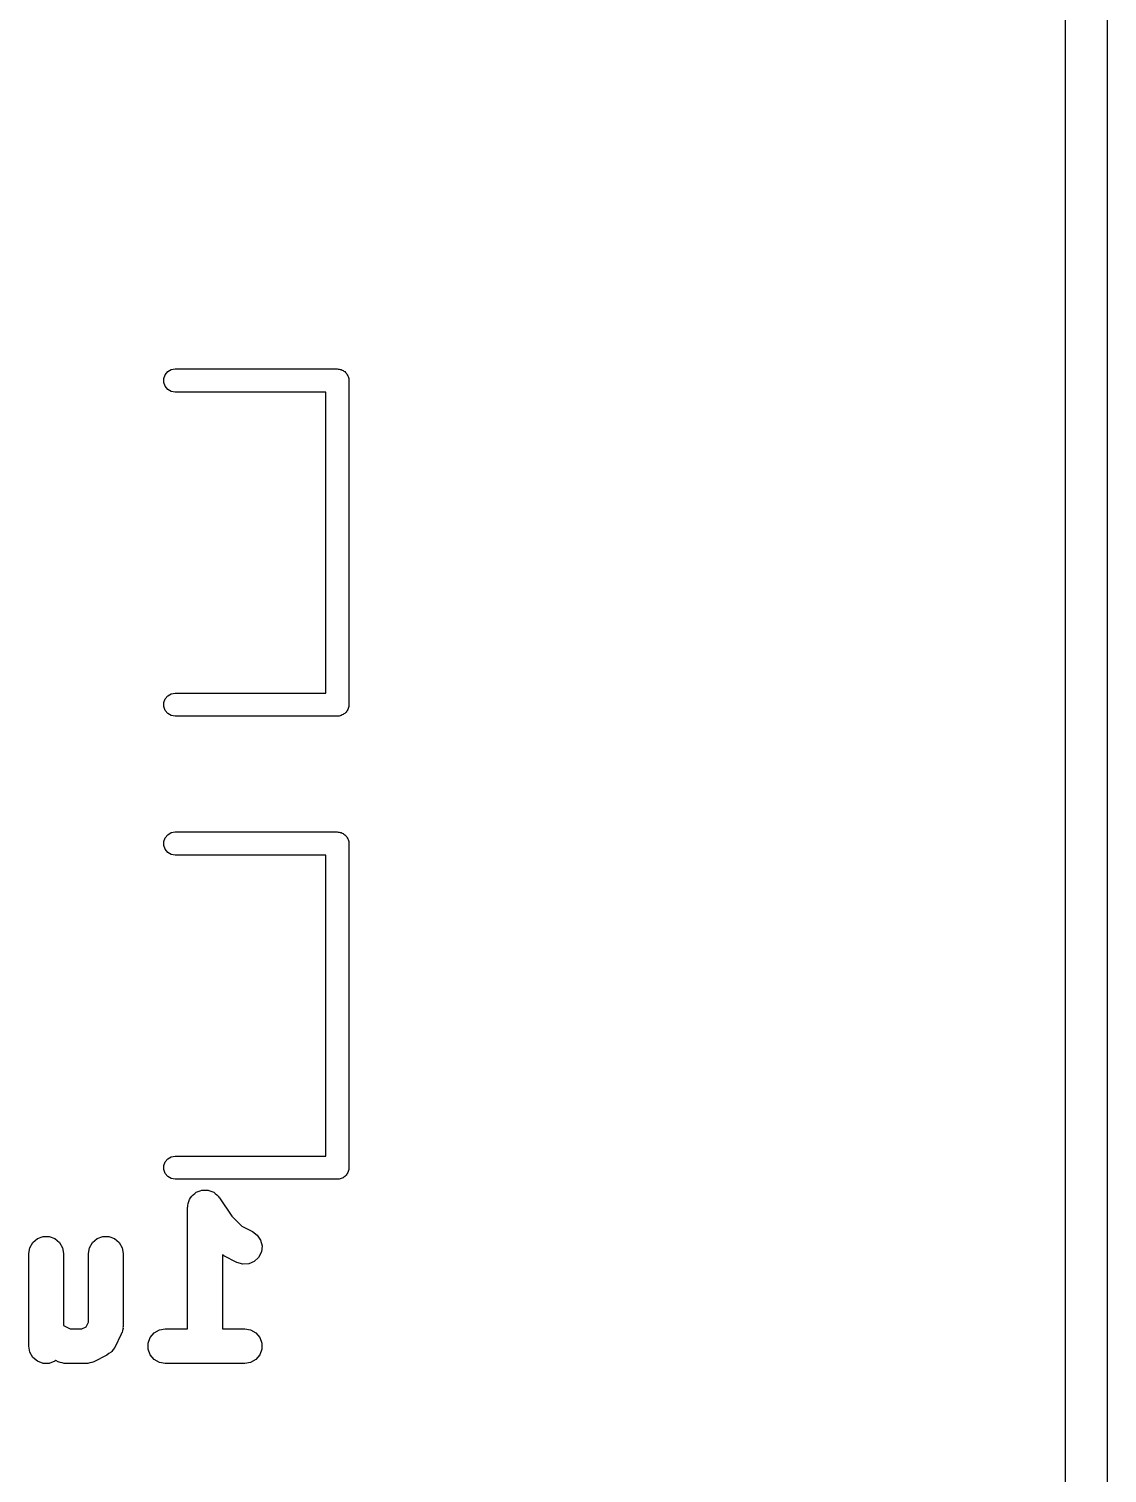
# Model space of a CAD drawing. Extents: x 25.3 to 49.5, y -85 to -25.3.
# Drawn here: x 43.56 to 49.48, y -78 to -70.08 of the extents above; entities that cross this region are included whole.
import ezdxf

# ---------------------------------------------------------------- set-up
doc = ezdxf.new("R2010")
doc.units = 0
doc.header["$MEASUREMENT"] = 0
doc.layers.add('BLACK', color=7, linetype='CONTINUOUS')

msp = doc.modelspace()

# ---------------------------------------------------------------- linework, layer by layer
at = {"layer": 'Black'}
for p, q in [((49.4792, -25.4), (49.4792, -84.836)), ((49.2506, -84.7217), (49.2506, -25.5143)), ((44.3049, -71.998), (44.3124, -71.9772)), ((44.3049, -72.02), (44.3049, -71.998)), ((44.3124, -71.9772), (44.3266, -71.9604)), ((44.3266, -71.9604), (44.3457, -71.9493)), ((44.3457, -71.9493), (44.3674, -71.9455)), ((44.3674, -71.9455), (45.2564, -71.9455)), ((45.2564, -71.9455), (45.2619, -71.9465)), ((45.2619, -71.9465), (45.2674, -71.9465)), ((45.2674, -71.9465), (45.2726, -71.9484)), ((45.2726, -71.9484), (45.2781, -71.9493)), ((45.2781, -71.9493), (45.2829, -71.9521)), ((45.2829, -71.9521), (45.2881, -71.954)), ((45.2881, -71.954), (45.2924, -71.9576)), ((45.2924, -71.9576), (45.2972, -71.9604)), ((45.2972, -71.9604), (45.3008, -71.9646)), ((45.3008, -71.9646), (45.305, -71.9682)), ((45.305, -71.9682), (45.3078, -71.973)), ((45.3078, -71.973), (45.3114, -71.9772)), ((45.3114, -71.9772), (45.3133, -71.9825)), ((45.3133, -71.9825), (45.3161, -71.9873)), ((45.3161, -71.9873), (45.317, -71.9928)), ((45.317, -71.9928), (45.3189, -71.998)), ((45.3189, -71.998), (45.3189, -72.0035)), ((45.3189, -72.0035), (45.3199, -72.009)), ((45.3199, -72.009), (45.3199, -73.787)), ((44.3124, -72.0408), (44.3049, -72.02)), ((44.3266, -72.0576), (44.3124, -72.0408)), ((44.3457, -72.0687), (44.3266, -72.0576)), ((44.3674, -72.0725), (44.3457, -72.0687)), ((45.1929, -72.0725), (44.3674, -72.0725)), ((45.1929, -73.7235), (45.1929, -72.0725)), ((44.3049, -73.776), (44.3124, -73.7553)), ((44.3124, -73.7553), (44.3266, -73.7384)), ((44.3266, -73.7384), (44.3457, -73.7273)), ((44.3457, -73.7273), (44.3674, -73.7235)), ((44.3674, -73.7235), (45.1929, -73.7235)), ((44.3049, -73.798), (44.3049, -73.776)), ((44.3124, -73.8187), (44.3049, -73.798)), ((44.3266, -73.8356), (44.3124, -73.8187)), ((44.3457, -73.8467), (44.3266, -73.8356)), ((45.2972, -73.8356), (45.2924, -73.8384)), ((45.3008, -73.8314), (45.2972, -73.8356)), ((45.305, -73.8278), (45.3008, -73.8314)), ((45.3078, -73.823), (45.305, -73.8278)), ((45.3114, -73.8187), (45.3078, -73.823)), ((45.3133, -73.8135), (45.3114, -73.8187)), ((45.3161, -73.8087), (45.3133, -73.8135)), ((45.317, -73.8032), (45.3161, -73.8087)), ((45.3189, -73.798), (45.317, -73.8032)), ((45.3199, -73.787), (45.3189, -73.7925)), ((45.3189, -73.7925), (45.3189, -73.798)), ((44.3674, -73.8505), (44.3457, -73.8467)), ((45.2564, -73.8505), (44.3674, -73.8505)), ((45.2619, -73.8495), (45.2564, -73.8505)), ((45.2674, -73.8495), (45.2619, -73.8495)), ((45.2726, -73.8476), (45.2674, -73.8495)), ((45.2781, -73.8467), (45.2726, -73.8476)), ((45.2829, -73.8439), (45.2781, -73.8467)), ((45.2881, -73.842), (45.2829, -73.8439)), ((45.2924, -73.8384), (45.2881, -73.842)), ((44.3049, -74.538), (44.3124, -74.5172)), ((44.3049, -74.56), (44.3049, -74.538)), ((44.3124, -74.5172), (44.3266, -74.5004)), ((44.3266, -74.5004), (44.3457, -74.4893)), ((44.3457, -74.4893), (44.3674, -74.4855)), ((44.3674, -74.4855), (45.2564, -74.4855)), ((45.2564, -74.4855), (45.2619, -74.4865)), ((45.2619, -74.4865), (45.2674, -74.4865)), ((45.2674, -74.4865), (45.2726, -74.4884)), ((45.2726, -74.4884), (45.2781, -74.4893)), ((45.2781, -74.4893), (45.2829, -74.4921)), ((45.2829, -74.4921), (45.2881, -74.494)), ((45.2881, -74.494), (45.2924, -74.4976)), ((45.2924, -74.4976), (45.2972, -74.5004)), ((45.2972, -74.5004), (45.3008, -74.5046)), ((45.3008, -74.5046), (45.305, -74.5082)), ((45.305, -74.5082), (45.3078, -74.513)), ((45.3078, -74.513), (45.3114, -74.5172)), ((45.3114, -74.5172), (45.3133, -74.5225)), ((45.3133, -74.5225), (45.3161, -74.5273)), ((45.3161, -74.5273), (45.317, -74.5327)), ((45.317, -74.5327), (45.3189, -74.538)), ((45.3189, -74.538), (45.3189, -74.5435)), ((45.3189, -74.5435), (45.3199, -74.549)), ((45.3199, -74.549), (45.3199, -76.327)), ((44.3124, -74.5807), (44.3049, -74.56)), ((44.3266, -74.5976), (44.3124, -74.5807)), ((44.3457, -74.6087), (44.3266, -74.5976)), ((44.3674, -74.6125), (44.3457, -74.6087)), ((45.1929, -74.6125), (44.3674, -74.6125)), ((45.1929, -76.2635), (45.1929, -74.6125)), ((44.3124, -76.2952), (44.3266, -76.2784)), ((44.3266, -76.2784), (44.3457, -76.2673)), ((44.3457, -76.2673), (44.3674, -76.2635)), ((44.3674, -76.2635), (45.1929, -76.2635)), ((44.3049, -76.316), (44.3124, -76.2952)), ((44.3049, -76.338), (44.3049, -76.316)), ((44.3124, -76.3588), (44.3049, -76.338)), ((44.3266, -76.3756), (44.3124, -76.3588)), ((45.3008, -76.3714), (45.2972, -76.3756)), ((45.305, -76.3678), (45.3008, -76.3714)), ((45.3078, -76.363), (45.305, -76.3678)), ((45.3114, -76.3588), (45.3078, -76.363)), ((45.3133, -76.3535), (45.3114, -76.3588)), ((45.3161, -76.3487), (45.3133, -76.3535)), ((45.317, -76.3432), (45.3161, -76.3487)), ((45.3189, -76.338), (45.317, -76.3432)), ((45.3199, -76.327), (45.3189, -76.3325)), ((45.3189, -76.3325), (45.3189, -76.338)), ((44.3457, -76.3867), (44.3266, -76.3756)), ((44.3674, -76.3905), (44.3457, -76.3867)), ((45.2564, -76.3905), (44.3674, -76.3905)), ((44.5035, -76.4548), (44.5141, -76.4509)), ((44.5141, -76.4509), (44.5194, -76.4509)), ((44.5194, -76.4509), (44.5246, -76.4497)), ((44.5246, -76.4497), (44.5359, -76.4509)), ((44.5359, -76.4509), (44.5472, -76.4509)), ((44.5472, -76.4509), (44.5522, -76.4527)), ((45.2619, -76.3895), (45.2564, -76.3905)), ((45.2674, -76.3895), (45.2619, -76.3895)), ((45.2726, -76.3876), (45.2674, -76.3895)), ((45.2781, -76.3867), (45.2726, -76.3876)), ((45.2829, -76.3839), (45.2781, -76.3867)), ((45.2881, -76.382), (45.2829, -76.3839)), ((45.2924, -76.3784), (45.2881, -76.382)), ((45.2972, -76.3756), (45.2924, -76.3784)), ((44.436, -76.5342), (44.4392, -76.5233)), ((44.4392, -76.5233), (44.4412, -76.5121)), ((44.4412, -76.5121), (44.4438, -76.5076)), ((44.4438, -76.5076), (44.4453, -76.5025)), ((44.4453, -76.5025), (44.452, -76.4933)), ((44.452, -76.4933), (44.4577, -76.4835)), ((44.4577, -76.4835), (44.4618, -76.4801)), ((44.4618, -76.4801), (44.4649, -76.4758)), ((44.4649, -76.4758), (44.4744, -76.4695)), ((44.4744, -76.4695), (44.4831, -76.4622)), ((44.4831, -76.4622), (44.488, -76.4604)), ((44.488, -76.4604), (44.4924, -76.4575)), ((44.4924, -76.4575), (44.5035, -76.4548)), ((44.5522, -76.4527), (44.5574, -76.4533)), ((44.5574, -76.4533), (44.5676, -76.4583)), ((44.5676, -76.4583), (44.5783, -76.4622)), ((44.5783, -76.4622), (44.5824, -76.4656)), ((44.5824, -76.4656), (44.5871, -76.468)), ((44.5871, -76.468), (44.5949, -76.4762)), ((44.5949, -76.4762), (44.6037, -76.4835)), ((44.6037, -76.4835), (44.6063, -76.4881)), ((44.6063, -76.4881), (44.6099, -76.4919)), ((44.6099, -76.4919), (44.6773, -76.5929)), ((44.4354, -76.5447), (44.4364, -76.5395)), ((44.4354, -77.2115), (44.4354, -76.5447)), ((44.4364, -76.5395), (44.436, -76.5342)), ((44.6773, -76.5929), (44.7323, -76.6479)), ((44.7323, -76.6479), (44.791, -76.6772)), ((44.791, -76.6772), (44.8176, -76.6969)), ((43.5646, -76.7987), (43.5703, -76.7661)), ((43.5703, -76.7661), (43.5869, -76.7375)), ((43.5869, -76.7375), (43.6122, -76.7162)), ((43.6122, -76.7162), (43.6433, -76.7049)), ((43.6433, -76.7049), (43.6764, -76.7049)), ((43.6764, -76.7049), (43.7075, -76.7162)), ((43.7075, -76.7162), (43.7328, -76.7375)), ((43.7328, -76.7375), (43.7493, -76.7661)), ((43.7493, -76.7661), (43.7551, -76.7987)), ((43.8911, -76.7987), (43.8969, -76.7661)), ((43.8969, -76.7661), (43.9134, -76.7375)), ((43.9134, -76.7375), (43.9388, -76.7162)), ((43.9388, -76.7162), (43.9699, -76.7049)), ((43.9699, -76.7049), (44.0029, -76.7049)), ((44.0029, -76.7049), (44.034, -76.7162)), ((44.034, -76.7162), (44.0594, -76.7375)), ((44.0594, -76.7375), (44.0759, -76.7661)), ((44.0759, -76.7661), (44.0816, -76.7987)), ((44.8176, -76.6969), (44.8358, -76.7245)), ((44.8358, -76.7245), (44.8435, -76.7567)), ((44.8435, -76.7567), (44.8397, -76.7896)), ((43.5646, -77.3067), (43.5646, -76.7987)), ((43.7551, -76.7987), (43.7551, -77.1934)), ((43.8911, -77.1754), (43.8911, -76.7987)), ((44.0816, -76.7987), (44.0816, -77.1979)), ((44.6332, -76.8113), (44.6259, -76.8059)), ((44.6259, -76.8059), (44.6259, -77.2115)), ((44.7058, -76.8476), (44.6332, -76.8113)), ((44.7375, -76.8571), (44.7058, -76.8476)), ((44.8009, -76.8419), (44.7705, -76.8551)), ((44.8249, -76.8192), (44.8009, -76.8419)), ((44.8397, -76.7896), (44.8249, -76.8192)), ((44.7705, -76.8551), (44.7375, -76.8571)), ((43.7551, -77.1934), (43.7912, -77.2115)), ((43.7912, -77.2115), (43.8551, -77.2115)), ((43.8551, -77.2115), (43.8791, -77.1994)), ((43.8791, -77.1994), (43.8911, -77.1754)), ((44.0716, -77.2405), (44.0353, -77.313)), ((44.0732, -77.2352), (44.0716, -77.2405)), ((44.0759, -77.2304), (44.0732, -77.2352)), ((44.0778, -77.2194), (44.0759, -77.2304)), ((44.081, -77.2087), (44.0778, -77.2194)), ((44.0816, -77.1979), (44.0807, -77.2033)), ((44.0807, -77.2033), (44.081, -77.2087)), ((44.2305, -77.2591), (44.2517, -77.2337)), ((44.2517, -77.2337), (44.2804, -77.2172)), ((44.2804, -77.2172), (44.313, -77.2115)), ((44.313, -77.2115), (44.4354, -77.2115)), ((44.6259, -77.2115), (44.7484, -77.2115)), ((44.7484, -77.2115), (44.781, -77.2172)), ((44.781, -77.2172), (44.8096, -77.2337)), ((44.8096, -77.2337), (44.8309, -77.2591)), ((43.5703, -77.3393), (43.5646, -77.3067)), ((44.0353, -77.313), (44.027, -77.3242)), ((44.2192, -77.2902), (44.2305, -77.2591)), ((44.2192, -77.3233), (44.2192, -77.2902)), ((44.2305, -77.3543), (44.2192, -77.3233)), ((44.8309, -77.2591), (44.8422, -77.2902)), ((44.8422, -77.3233), (44.8309, -77.3543)), ((44.8422, -77.2902), (44.8422, -77.3233)), ((43.5869, -77.3679), (43.5703, -77.3393)), ((43.6122, -77.3892), (43.5869, -77.3679)), ((43.6433, -77.4005), (43.6122, -77.3892)), ((43.6764, -77.4005), (43.6433, -77.4005)), ((43.7075, -77.3892), (43.6764, -77.4005)), ((43.7124, -77.3851), (43.7075, -77.3892)), ((43.7261, -77.3919), (43.7124, -77.3851)), ((43.7314, -77.3935), (43.7261, -77.3919)), ((43.7361, -77.3962), (43.7314, -77.3935)), ((43.7471, -77.3982), (43.7361, -77.3962)), ((43.7578, -77.4013), (43.7471, -77.3982)), ((43.7633, -77.401), (43.7578, -77.4013)), ((43.7687, -77.402), (43.7633, -77.401)), ((43.8775, -77.402), (43.7687, -77.402)), ((43.8829, -77.401), (43.8775, -77.402)), ((43.8884, -77.4013), (43.8829, -77.401)), ((43.8991, -77.3982), (43.8884, -77.4013)), ((43.9101, -77.3962), (43.8991, -77.3982)), ((43.9149, -77.3935), (43.9101, -77.3962)), ((43.9201, -77.3919), (43.9149, -77.3935)), ((43.9927, -77.3556), (43.9201, -77.3919)), ((44.0039, -77.3473), (43.9927, -77.3556)), ((44.0156, -77.3396), (44.0039, -77.3473)), ((44.0172, -77.3375), (44.0156, -77.3396)), ((44.0193, -77.3359), (44.0172, -77.3375)), ((44.027, -77.3242), (44.0193, -77.3359)), ((44.2517, -77.3797), (44.2305, -77.3543)), ((44.2804, -77.3962), (44.2517, -77.3797)), ((44.313, -77.402), (44.2804, -77.3962)), ((44.7484, -77.402), (44.313, -77.402)), ((44.781, -77.3962), (44.7484, -77.402)), ((44.8096, -77.3797), (44.781, -77.3962)), ((44.8309, -77.3543), (44.8096, -77.3797))]:
    msp.add_line(p, q, dxfattribs=at)

doc.saveas('drawing.dxf')
